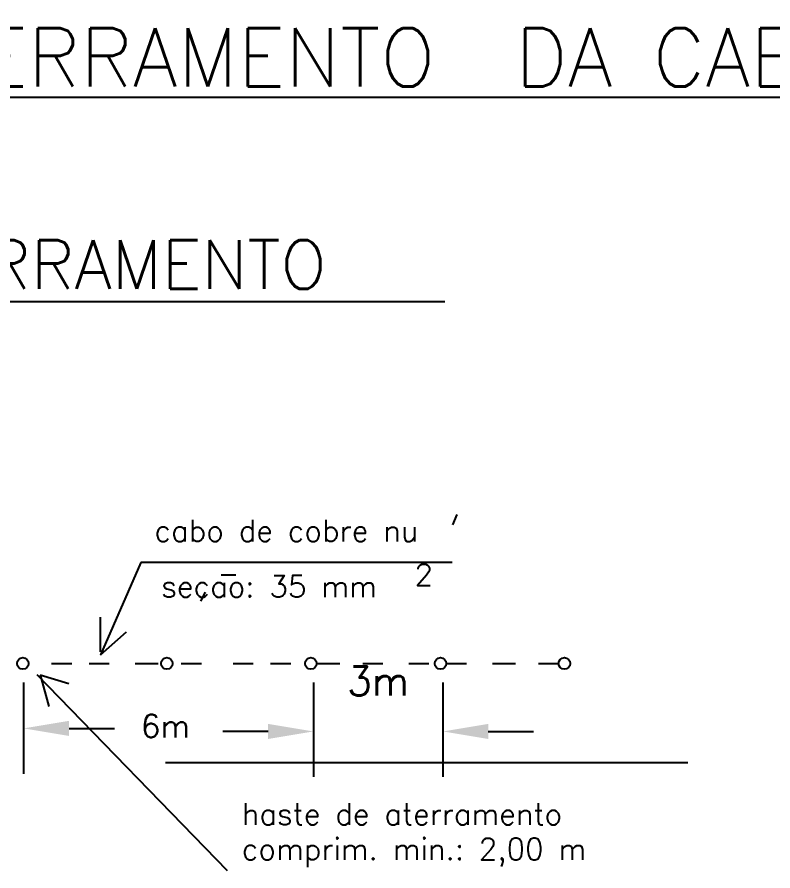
# Model space of a CAD drawing. Extents: x 0.035 to 0.854, y 0.057 to 0.57.
# Drawn here: x 0.4718 to 0.54, y 0.1643 to 0.2413 of the extents above; entities that cross this region are included whole.
import ezdxf
from ezdxf.enums import TextEntityAlignment as Align

# ---------------------------------------------------------------- set-up
doc = ezdxf.new("R2010")
doc.units = 0
doc.header["$LTSCALE"] = 500
doc.header["$MEASUREMENT"] = 0
doc.header["$PDMODE"] = 3
doc.header["$PDSIZE"] = -15
doc.layers.get('0').update_dxf_attribs({"linetype": 'CONTINUOUS'})
doc.layers.get('DEFPOINTS').update_dxf_attribs({"linetype": 'CONTINUOUS'})
doc.styles.add('ROMANS', font='ROMANS.SHX', dxfattribs={"height": 80})

msp = doc.modelspace()

# ---------------------------------------------------------------- linework, layer by layer
for p, q in [((0.4148479152625796, 0.23411359249192), (0.630540302082326, 0.23411359249192)), ((0.4271525140834438, 0.2156790802144278), (0.5103895117806506, 0.2156790802144278)), ((0.5111039228482078, 0.1955144238992298), (0.5115010480719621, 0.196439918285615)), ((0.4829494222538779, 0.1921163904024816), (0.4793094222538785, 0.1837963904024819)), ((0.5110294222538778, 0.1921163904024816), (0.4829494222538779, 0.1921163904024816)), ((0.4901888276541822, 0.1910191654510691), (0.4915125679061476, 0.1910191654510691)), ((0.4887327149511012, 0.1894326036458369), (0.4883355897273459, 0.18863932274322)), ((0.4793094222538785, 0.1840563904024821), (0.4793094222538785, 0.1871763904024829)), ((0.4793094222538785, 0.1837963904024819), (0.4816494222538777, 0.1858763904024827)), ((0.4748894222538793, 0.1830163904024812), (0.476709422253879, 0.1830163904024812)), ((0.4782694222538785, 0.1830163904024812), (0.4800894222538792, 0.1830163904024812)), ((0.4824294222538783, 0.1830163904024812), (0.4845094222538783, 0.1830163904024812)), ((0.4865894222538791, 0.1830163904024812), (0.4884094222538788, 0.1830163904024812)), ((0.4912694222538785, 0.1830163904024812), (0.4930894222538791, 0.1830163904024812)), ((0.4946494222538778, 0.1830163904024812), (0.4964694222538783, 0.1830163904024812)), ((0.4988094222538784, 0.1830163904024812), (0.5008894222538792, 0.1830163904024812)), ((0.5029694222538783, 0.1830163904024812), (0.504789422253879, 0.1830163904024812)), ((0.5071294222538781, 0.1830163904024812), (0.5089494222538778, 0.1830163904024812)), ((0.5105094222538783, 0.1830163904024812), (0.512329422253878, 0.1830163904024812)), ((0.5146694222538781, 0.1830163904024812), (0.5167494222538781, 0.1830163904024812)), ((0.518829422253878, 0.1830163904024812), (0.5206494222538777, 0.1830163904024812)), ((0.490749422253878, 0.1642963904024819), (0.4735894222538791, 0.1819763904024821)), ((0.4738494222538776, 0.1819763904024821), (0.4764494222538779, 0.1811963904024815)), ((0.4738494222538776, 0.1819763904024821), (0.4746294222538782, 0.1791163904024816)), ((0.5322979624375339, 0.174040006497472), (0.4851729624375339, 0.174040006497472))]:
    msp.add_line(p, q)
at = {"color": 1, "linetype": 'ByBlock'}
for p, q in [((0.4723632889109877, 0.1812935825065979), (0.4723632889109877, 0.17306240795135)), ((0.4985178472794087, 0.1812935825065979), (0.4985178472794087, 0.1727845053862757)), ((0.5102039286518512, 0.1812935825065979), (0.5102039286518512, 0.1727845053862757)), ((0.476458288910987, 0.1771574079513503), (0.4805532889109864, 0.1771574079513503)), ((0.4944228472794075, 0.1768795053862759), (0.4903278472794081, 0.1768795053862759)), ((0.5142989286518515, 0.1768795053862759), (0.5183939286518526, 0.1768795053862759))]:
    msp.add_line(p, q, dxfattribs=at)
for centre in [(0.4722894222538789, 0.1830163904024812), (0.4852894222538789, 0.1830163904024812), (0.498289422253879, 0.1830163904024812), (0.5099894222538788, 0.1830163904024812), (0.5211694222538781, 0.1830163904024812)]:
    msp.add_circle(centre, 0.0005200000000000001)
for points in [[(0.476458288910987, 0.1778399079513511), (0.476458288910987, 0.1764749079513504), (0.4723632889109877, 0.1771574079513503)], [(0.4944228472794075, 0.1775620053862758), (0.4944228472794075, 0.1761970053862751), (0.4985178472794087, 0.1768795053862759)], [(0.5142989286518515, 0.1775620053862758), (0.5142989286518515, 0.1761970053862751), (0.5102039286518512, 0.1768795053862759)]]:
    msp.add_solid(points, dxfattribs=at)
at = {"layer": 'DEFPOINTS', "color": 0, "linetype": 'ByBlock'}
for p in [(0.4723632889109877, 0.1827154575065979), (0.4985178472794087, 0.1827154575065979), (0.5102039286518512, 0.1827154575065979), (0.4723632889109877, 0.1771574079513503), (0.5102039286518512, 0.1768795053862759)]:
    msp.add_point(p, dxfattribs=at)

# ---------------------------------------------------------------- texts
at = {"style": 'ROMANS'}
for s, height, p in [('DETALHE DO ATERRAMENTO  DA CABINE (NO TERREO)', 0.005265, (0.4140624269713181, 0.2350620064974728)), ('MALHA DE ATERRAMENTO', 0.004387500000000001, (0.4269324269713179, 0.2168100064974724)), ('cabo de cobre nu', 0.00195, (0.4841666711159251, 0.1940218192039756)), ('2', 0.00195, (0.5076494222538778, 0.1900363904024825)), ('secao: 35 mm', 0.00195, (0.4847694222538785, 0.1889963904024817)), ('6m', 0.00208, (0.4829364095648161, 0.1763237002561255)), ('haste de aterramento', 0.00195, (0.4920494222538773, 0.1684563904024817)), ('comprim. min.: 2,00 m', 0.00195, (0.4920494222538773, 0.1652992475453384))]:
    msp.add_text(s, height=height, dxfattribs=at).set_placement(p)
at = {"color": 1, "linetype": 'ByBlock', "style": 'ROMANS'}
msp.add_text('3m', height=0.0026, dxfattribs=at).set_placement((0.5043608879656295, 0.1814295053862761), align=Align.MIDDLE_CENTER)

doc.saveas('drawing.dxf')
